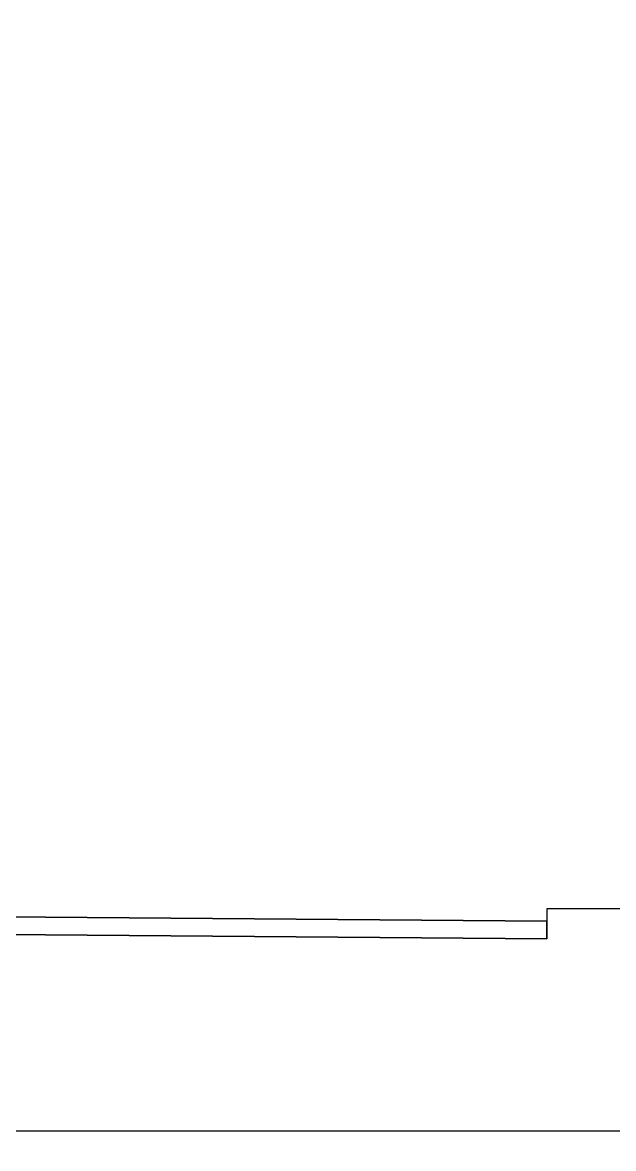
# Model space of a CAD drawing. Header units: metres. Extents: x 563371 to 571261, y 2062953 to 2068466.
# Drawn here: x 568860.04 to 568880.24, y 2065858.52 to 2065897.01 of the extents above; entities that cross this region are included whole.
import ezdxf

# ---------------------------------------------------------------- set-up
doc = ezdxf.new("R2010")
doc.units = ezdxf.units.M
doc.linetypes.add('ACAD_ISO10W100', pattern=[18.5, 12, -3, 0.5, -3])
doc.linetypes.add('HIDDEN', pattern=[0.375, 0.25, -0.125])
for name, color, linetype in [('ghichieudai', 7, 'CONTINUOUS'), ('Kich thuoc', 9, 'CONTINUOUS'), ('LogDg phu', 7, 'CONTINUOUS'), ('MATCATDUONG', 8, 'CONTINUOUS'), ('TimDg', 222, 'CONTINUOUS'), ('ViaHeSphu', 32, 'CONTINUOUS')]:
    doc.layers.add(name, color=color, linetype=linetype)

msp = doc.modelspace()

# ---------------------------------------------------------------- linework, layer by layer
at = {"layer": 'LogDg phu', "linetype": 'HIDDEN', "ltscale": 50}
msp.add_lwpolyline([(568812.325, 2065973.869), (568796.1, 2065967.327, 0.40262), (568791.56, 2065957.213), (568822.268, 2065871.369, 0.397173), (568832.05, 2065866.387), (568951.481, 2065901.378, 0.445138), (568956.633, 2065912.093), (568922.568, 2065995.1), (568913.795, 2066013.63, 0.417119), (568903.069, 2066017.403), (568825.121, 2065979.548, -0.017204)], format="xyb", close=True, dxfattribs=at)
msp.add_lwpolyline([(568856.524, 2065775.608), (568855.993, 2065785.382, 0.07245), (568855.708, 2065786.795), (568842.755, 2065823.006, 0.072993), (568842.072, 2065824.288), (568836.315, 2065832.102), (568830.028, 2065849.676, -0.431462), (568835.311, 2065860.048), (568955.762, 2065895.338, -0.383951), (568965.413, 2065890.698), (569003.983, 2065796.713, -0.443702), (568998.868, 2065786.009), (568880.505, 2065750.713, -0.398562), (568862.095, 2065760.035), (568856.524, 2065775.608)], format="xyb", dxfattribs=at)
at = {"layer": 'TimDg', "linetype": 'ACAD_ISO10W100', "ltscale": 0.75}
msp.add_lwpolyline([(569408.662, 2066103.84), (569093.307, 2065942.912, -0.046747), (569058.632, 2065929.125), (568564.179, 2065784.257), (568255.903, 2065693.937)], format="xyb", dxfattribs=at)
at = {"layer": 'ViaHeSphu', "linetype": 'HIDDEN', "ltscale": 50}
msp.add_lwpolyline([(568813.821, 2065970.16, 0.017204), (568826.868, 2065975.95), (568904.853, 2066013.822), (568911.49, 2066011.488), (568919.822, 2065993.888), (568953.685, 2065911.374), (568950.785, 2065905.343), (568834.026, 2065871.134), (568827.543, 2065874.436), (568797.572, 2065958.221), (568800.525, 2065964.798), (568813.821, 2065970.16)], format="xyb", dxfattribs=at)
msp.add_lwpolyline([(569000.835, 2065796.483), (568997.941, 2065790.429), (568877.831, 2065754.612), (568868.765, 2065759.202), (568835.973, 2065850.872), (568839.087, 2065856.986), (568956.511, 2065891.39), (568963.208, 2065888.17)], close=True, dxfattribs=at)

# ---------------------------------------------------------------- next in the draw order: wipeouts: each hides what was drawn before it
msp.add_wipeout([(568538.555, 2065837.116), (569134.391, 2065836.361), (569086.223, 2065956.15), (568779.004, 2065956.683), (568600.602, 2065960.315)]).dxf.layer = 'ghichieudai'

# ---------------------------------------------------------------- next in the draw order: linework, layer by layer
at = {"layer": 'Kich thuoc'}
for points in [[(568837.966, 2065866.614), (568877.966, 2065866.289)], [(568837.966, 2065866.014), (568877.966, 2065865.688)]]:
    msp.add_lwpolyline(points, dxfattribs=at)
at = {"layer": 'MATCATDUONG', "color": 40, "linetype": 'Continuous'}
for points in [[(568821.966, 2065866.014), (568781.966, 2065865.688), (568781.966, 2065866.289), (568781.966, 2065866.72), (568757.966, 2065866.72), (568757.966, 2065859.123), (568901.966, 2065859.123), (568901.966, 2065866.72), (568877.966, 2065866.72), (568877.966, 2065866.289), (568877.966, 2065865.688), (568837.966, 2065866.014)], [(568837.966, 2065866.014), (568877.966, 2065865.688), (568877.966, 2065866.289), (568837.966, 2065866.614)]]:
    msp.add_lwpolyline(points, dxfattribs=at)

doc.saveas('drawing.dxf')
